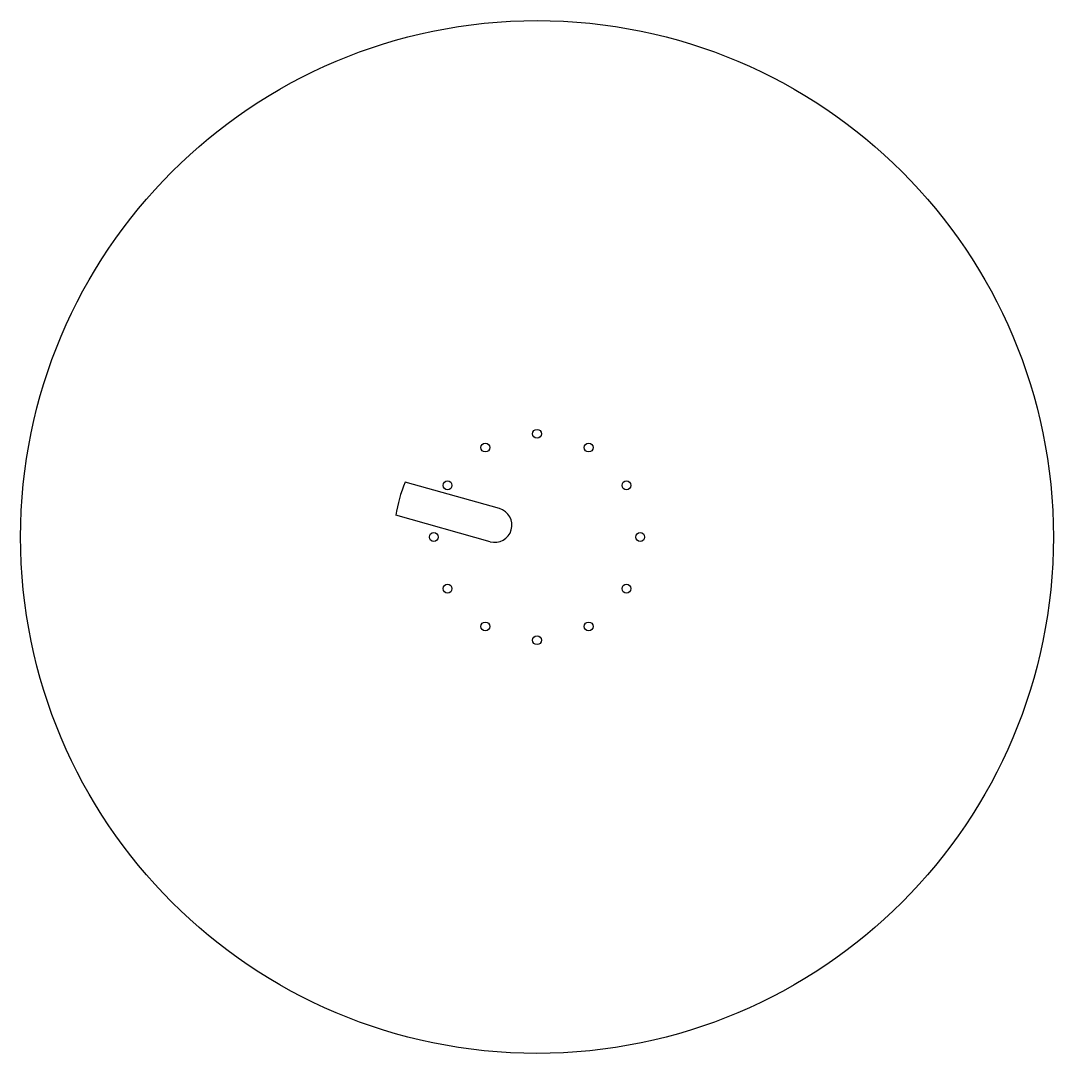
# Model space of a CAD drawing. Header units: millimetres. Extents: x -300 to 300, y -300 to 300.
import ezdxf

# ---------------------------------------------------------------- set-up
doc = ezdxf.new("R2010")
doc.units = ezdxf.units.MM

msp = doc.modelspace()

# ---------------------------------------------------------------- linework, layer by layer
at = {"color": 7, "linetype": 'Continuous', "lineweight": 25}
for p, q in [((-21.86, 16.51), (-76.65, 31.85)), ((-27.25, -2.75), (-82.04, 12.59))]:
    msp.add_line(p, q, dxfattribs=at)
for centre, radius in [((0, 0), 300), ((0, 60), 2.55), ((-30, 51.96), 2.55), ((30, 51.96), 2.55), ((-51.96, 30), 2.55), ((51.96, 30), 2.55), ((-60, 0), 2.55), ((60, 0), 2.55), ((-51.96, -30), 2.55), ((51.96, -30), 2.55), ((-30, -51.96), 2.55), ((30, -51.96), 2.55), ((0, -60), 2.55)]:
    msp.add_circle(centre, radius, dxfattribs=at)
for centre, radius, start, end in [((0, 0), 83, 157.4358, 171.27563), ((-24.56, 6.88), 10, 254.35571, 74.35571)]:
    msp.add_arc(centre, radius, start, end, dxfattribs=at)

doc.saveas('drawing.dxf')
